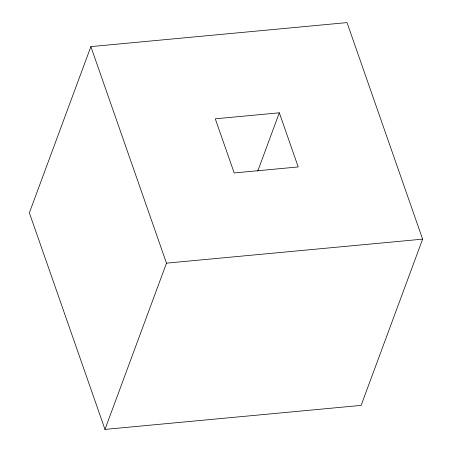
<?xml version="1.0" encoding="UTF-8"?>
<svg xmlns="http://www.w3.org/2000/svg" width="452" height="452" viewBox="0 0 452 452"><rect width="100%" height="100%" fill="white"/><g stroke="black" fill="none" stroke-linecap="round" stroke-linejoin="round"><path stroke-width="0.68" d="M90.875 46.607L29.374 212.852L104.983 429.4L361.125 405.393L422.626 239.148L347.017 22.6L90.875 46.607L166.483 263.154L104.983 429.4M257.753 171.093L279.313 112.808L215.282 118.808L234.181 172.946L298.218 166.946L279.313 112.808M166.483 263.154L422.626 239.148"/></g></svg>
